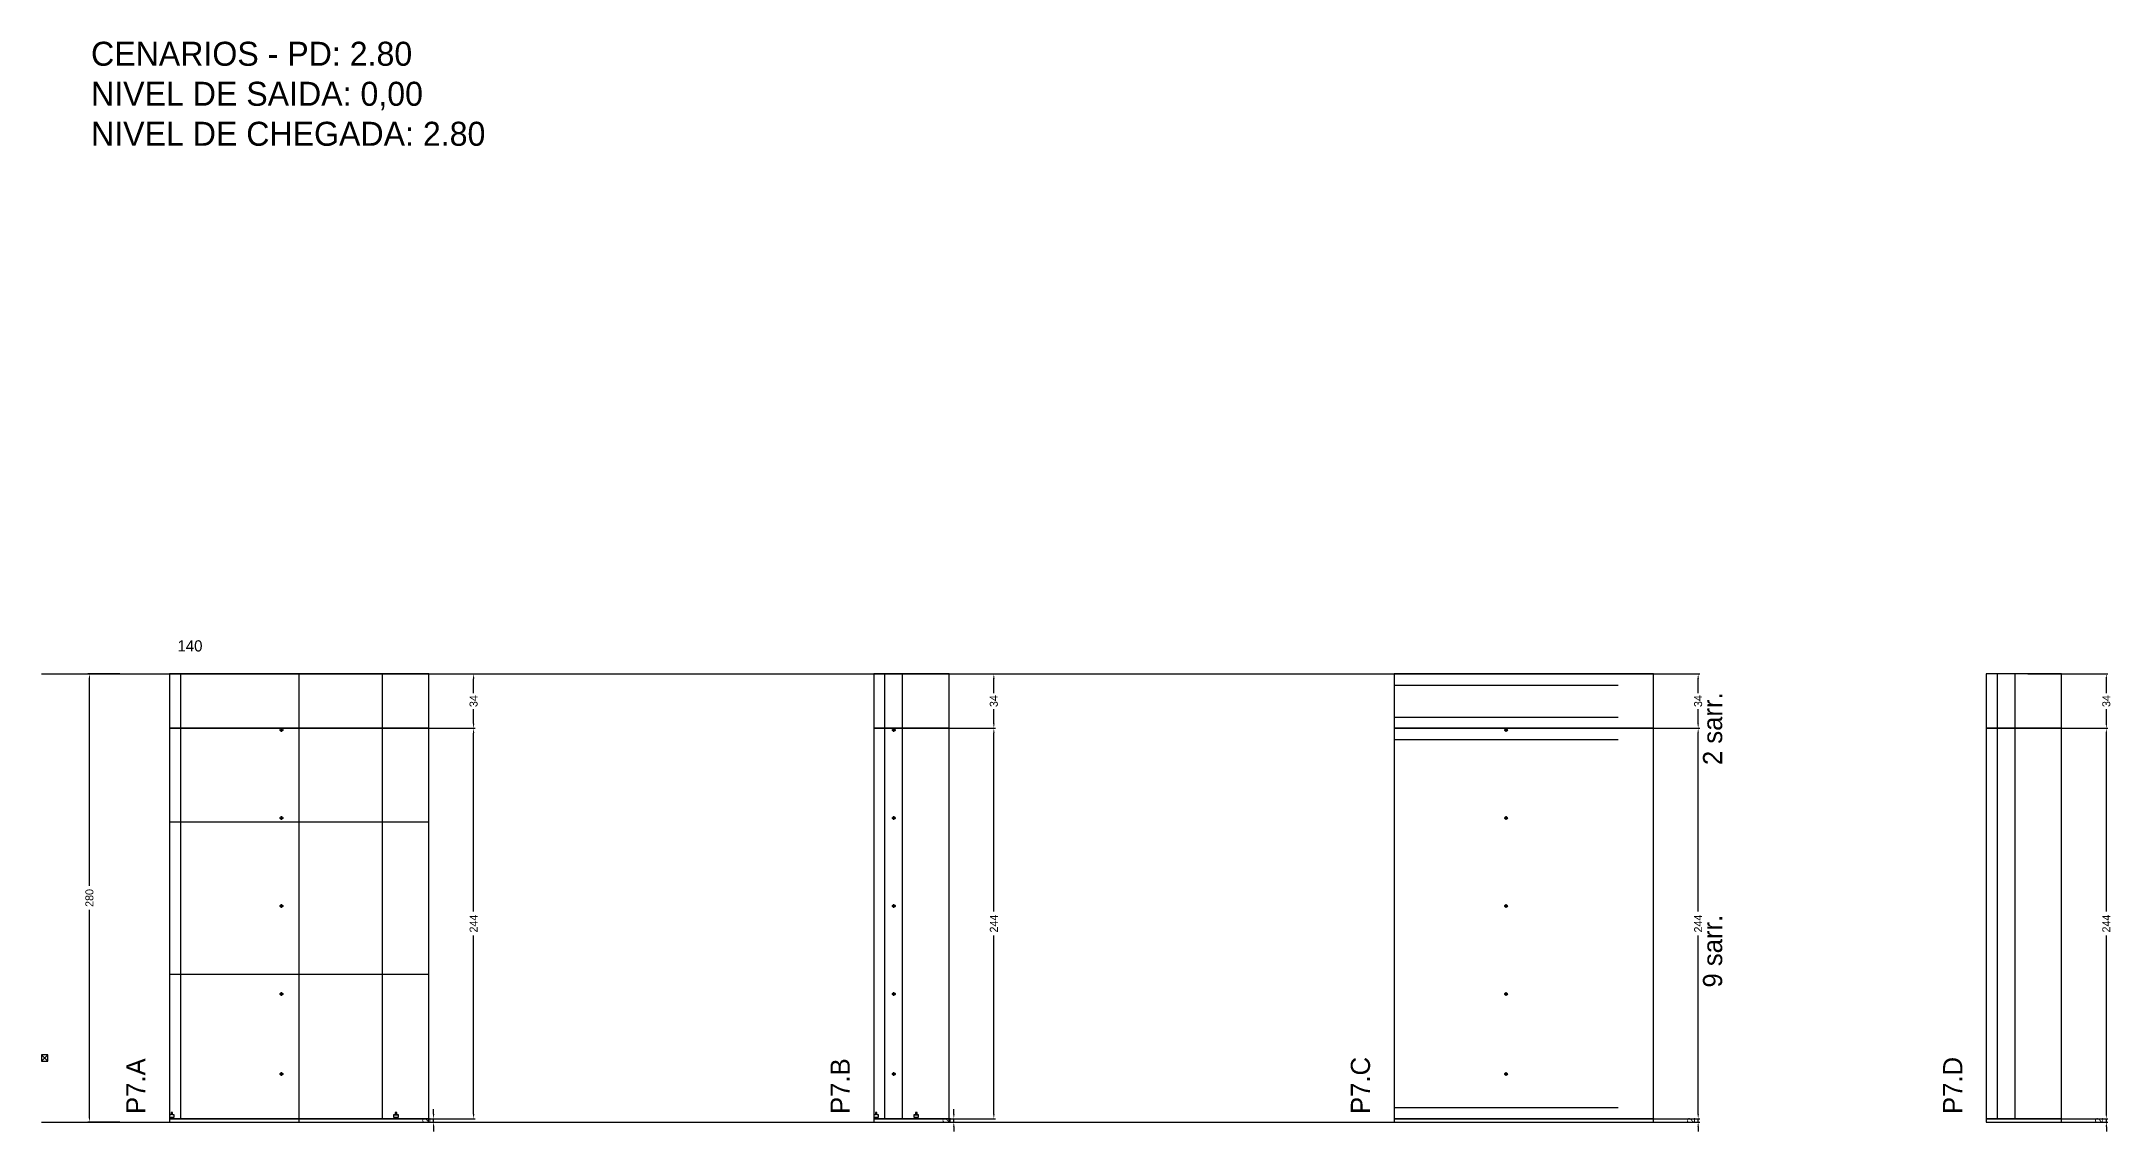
# Model space of a CAD drawing. Header units: centimetres. Extents: x -10500 to 4299, y -386 to 295.
# Drawn here: x -7000 to -5707, y -386 to 295 of the extents above; entities that cross this region are included whole.
import ezdxf

# ---------------------------------------------------------------- set-up
doc = ezdxf.new("R2010")
doc.units = ezdxf.units.CM
doc.linetypes.add('DASHED', pattern=[2, -2])
for name, color, linetype in [('COTA', 241, 'Continuous'), ('COTAS FURACAO', 16, 'Continuous'), ('Madeira', 30, 'Continuous'), ('NOMENCLATURA', 7, 'Continuous'), ('Nível', 160, 'Continuous'), ('Painéis', 200, 'Continuous'), ('Perfil Metálico', 150, 'Continuous'), ('SARR_2.2x7', 40, 'Continuous'), ('texto', 7, 'Continuous')]:
    doc.layers.add(name, color=color, linetype=linetype)
doc.dimstyles.new('PAINEL-NOVA', dxfattribs={"dimtxt": 5, "dimasz": 3, "dimexe": 1, "dimexo": 1, "dimgap": 1, "dimtad": 1, "dimcen": 2.5, "dimazin": 3, "dimtfac": 1, "dimtmove": 0, "dimatfit": 3})

# ---------------------------------------------------------------- blocks, each defined once
blk = doc.blocks.new('_CLOSEDFILLED')
at = {"color": 0, "linetype": 'BYBLOCK'}
blk.add_solid([(-1, 0.16), (0, 0), (-1, -0.16)], dxfattribs=at)
blk = doc.blocks.new('*D1')
for p, q in [((-6951, -100), (-6971, -100)), ((-6970, -232.5), (-6970, -103)), ((-6970, -377), (-6970, -247.5)), ((-6951, -380), (-6971, -380))]:
    blk.add_line(p, q)
at = {"layer": 'Defpoints'}
for p in [(-6950, -100), (-6970, -380), (-6950, -380)]:
    blk.add_point(p, dxfattribs=at)
at = {"layer": 'COTA', "xscale": 3, "yscale": 3}
for p, rotation in [((-6970, -100), 90), ((-6970, -380), 270)]:
    blk.add_blockref('_CLOSEDFILLED', p, dxfattribs=dict(at, rotation=rotation))
at = {"layer": 'COTA', "insert": (-6970, -240), "char_height": 5, "attachment_point": 5, "rotation": 90}
blk.add_mtext('280', dxfattribs=at)
blk = doc.blocks.new('MULDURA')
at = {"layer": 'Paineis'}
for p, q in [((0, 0), (4, 4)), ((4, 0), (0, 4))]:
    blk.add_line(p, q, dxfattribs=at)
blk.add_lwpolyline([(0, 0), (4, 0), (4, 4), (0, 4)], close=True, dxfattribs=at)
blk = doc.blocks.new('*D3')
for p, q in [((-6779, -134), (-6729, -134)), ((-6730, -248.5), (-6730, -137)), ((-6730, -375), (-6730, -263.5)), ((-6779, -378), (-6729, -378))]:
    blk.add_line(p, q)
at = {"layer": 'Defpoints'}
for p in [(-6780, -134), (-6780, -378), (-6730, -378)]:
    blk.add_point(p, dxfattribs=at)
at = {"layer": 'COTA', "xscale": 3, "yscale": 3}
for p, rotation in [((-6730, -134), 90), ((-6730, -378), 270)]:
    blk.add_blockref('_CLOSEDFILLED', p, dxfattribs=dict(at, rotation=rotation))
at = {"layer": 'COTA', "insert": (-6730, -256), "char_height": 5, "attachment_point": 5, "rotation": 90}
blk.add_mtext('244', dxfattribs=at)
blk = doc.blocks.new('*D4')
for p, q in [((-6779, -100), (-6729, -100)), ((-6730, -112), (-6730, -103)), ((-6730, -131), (-6730, -122)), ((-6779, -134), (-6729, -134))]:
    blk.add_line(p, q)
at = {"layer": 'Defpoints'}
for p in [(-6780, -100), (-6780, -134), (-6730, -134)]:
    blk.add_point(p, dxfattribs=at)
at = {"layer": 'COTA', "xscale": 3, "yscale": 3}
for p, rotation in [((-6730, -100), 90), ((-6730, -134), 270)]:
    blk.add_blockref('_CLOSEDFILLED', p, dxfattribs=dict(at, rotation=rotation))
at = {"layer": 'COTA', "insert": (-6730, -117), "char_height": 5, "attachment_point": 5, "rotation": 90}
blk.add_mtext('34', dxfattribs=at)
blk = doc.blocks.new('SLIPTEE')
at = {"layer": 'Paineis'}
blk.add_lwpolyline([(0, 0), (3, 0), (3, 1.5), (2, 1.5), (2, 3), (1, 3), (1, 1.5), (0, 1.5)], close=True, dxfattribs=at)
blk = doc.blocks.new('SLIPTDD')
at = {"layer": 'Paineis'}
blk.add_line((0, 1.5), (3, 1.5), dxfattribs=at)
blk.add_lwpolyline([(0, 0), (3, 0), (3, 1.5), (2, 1.5), (2, 3), (1, 3), (1, 1.5), (0, 1.5)], close=True, dxfattribs=at)
blk = doc.blocks.new('furacao')
at = {"layer": 'COTAS FURACAO'}
for p, q in [((-1.2, 0), (1.2, 0)), ((0, -1.2), (0, 1.2))]:
    blk.add_line(p, q, dxfattribs=at)
blk.add_circle((0, 0), 0.8, dxfattribs=at)
blk = doc.blocks.new('*D6')
for p, q in [((-6454, -134), (-6404, -134)), ((-6405, -248.5), (-6405, -137)), ((-6405, -375), (-6405, -263.5)), ((-6454, -378), (-6404, -378))]:
    blk.add_line(p, q)
at = {"layer": 'Defpoints'}
for p in [(-6455, -134), (-6455, -378), (-6405, -378)]:
    blk.add_point(p, dxfattribs=at)
at = {"layer": 'COTA', "xscale": 3, "yscale": 3}
for p, rotation in [((-6405, -134), 90), ((-6405, -378), 270)]:
    blk.add_blockref('_CLOSEDFILLED', p, dxfattribs=dict(at, rotation=rotation))
at = {"layer": 'COTA', "insert": (-6405, -256), "char_height": 5, "attachment_point": 5, "rotation": 90}
blk.add_mtext('244', dxfattribs=at)
blk = doc.blocks.new('*D7')
for p, q in [((-6454, -100), (-6404, -100)), ((-6405, -112), (-6405, -103)), ((-6405, -131), (-6405, -122)), ((-6454, -134), (-6404, -134))]:
    blk.add_line(p, q)
at = {"layer": 'Defpoints'}
for p in [(-6455, -100), (-6455, -134), (-6405, -134)]:
    blk.add_point(p, dxfattribs=at)
at = {"layer": 'COTA', "xscale": 3, "yscale": 3}
for p, rotation in [((-6405, -100), 90), ((-6405, -134), 270)]:
    blk.add_blockref('_CLOSEDFILLED', p, dxfattribs=dict(at, rotation=rotation))
at = {"layer": 'COTA', "insert": (-6405, -117), "char_height": 5, "attachment_point": 5, "rotation": 90}
blk.add_mtext('34', dxfattribs=at)
blk = doc.blocks.new('*D9')
for p, q in [((-6014, -134), (-5964, -134)), ((-5965, -248.5), (-5965, -137)), ((-5965, -375), (-5965, -263.5)), ((-6014, -378), (-5964, -378))]:
    blk.add_line(p, q)
at = {"layer": 'Defpoints'}
for p in [(-6015, -134), (-6015, -378), (-5965, -378)]:
    blk.add_point(p, dxfattribs=at)
at = {"layer": 'COTA', "xscale": 3, "yscale": 3}
for p, rotation in [((-5965, -134), 90), ((-5965, -378), 270)]:
    blk.add_blockref('_CLOSEDFILLED', p, dxfattribs=dict(at, rotation=rotation))
at = {"layer": 'COTA', "insert": (-5965, -256), "char_height": 5, "attachment_point": 5, "rotation": 90}
blk.add_mtext('244', dxfattribs=at)
blk = doc.blocks.new('*D10')
for p, q in [((-6014, -100), (-5964, -100)), ((-5965, -112), (-5965, -103)), ((-5965, -131), (-5965, -122)), ((-6014, -134), (-5964, -134))]:
    blk.add_line(p, q)
at = {"layer": 'Defpoints'}
for p in [(-6015, -100), (-6015, -134), (-5965, -134)]:
    blk.add_point(p, dxfattribs=at)
at = {"layer": 'COTA', "xscale": 3, "yscale": 3}
for p, rotation in [((-5965, -100), 90), ((-5965, -134), 270)]:
    blk.add_blockref('_CLOSEDFILLED', p, dxfattribs=dict(at, rotation=rotation))
at = {"layer": 'COTA', "insert": (-5965, -117), "char_height": 5, "attachment_point": 5, "rotation": 90}
blk.add_mtext('34', dxfattribs=at)
blk = doc.blocks.new('*D12')
for p, q in [((-5759, -134), (-5709, -134)), ((-5710, -248.5), (-5710, -137)), ((-5710, -375), (-5710, -263.5)), ((-5759, -378), (-5709, -378))]:
    blk.add_line(p, q)
at = {"layer": 'Defpoints'}
for p in [(-5760, -134), (-5760, -378), (-5710, -378)]:
    blk.add_point(p, dxfattribs=at)
at = {"layer": 'COTA', "xscale": 3, "yscale": 3}
for p, rotation in [((-5710, -134), 90), ((-5710, -378), 270)]:
    blk.add_blockref('_CLOSEDFILLED', p, dxfattribs=dict(at, rotation=rotation))
at = {"layer": 'COTA', "insert": (-5710, -256), "char_height": 5, "attachment_point": 5, "rotation": 90}
blk.add_mtext('244', dxfattribs=at)
blk = doc.blocks.new('*D13')
for p, q in [((-5759, -100), (-5709, -100)), ((-5710, -112), (-5710, -103)), ((-5710, -131), (-5710, -122)), ((-5759, -134), (-5709, -134))]:
    blk.add_line(p, q)
at = {"layer": 'Defpoints'}
for p in [(-5760, -100), (-5760, -134), (-5710, -134)]:
    blk.add_point(p, dxfattribs=at)
at = {"layer": 'COTA', "xscale": 3, "yscale": 3}
for p, rotation in [((-5710, -100), 90), ((-5710, -134), 270)]:
    blk.add_blockref('_CLOSEDFILLED', p, dxfattribs=dict(at, rotation=rotation))
at = {"layer": 'COTA', "insert": (-5710, -117), "char_height": 5, "attachment_point": 5, "rotation": 90}
blk.add_mtext('34', dxfattribs=at)

msp = doc.modelspace()

# ---------------------------------------------------------------- linework, layer by layer
at = {"layer": 'Madeira'}
for points in [[(-6920, -192.4), (-6758, -192.4)], [(-6920, -287.6), (-6758, -287.6)]]:
    msp.add_lwpolyline(points, dxfattribs=at)
at = {"layer": 'Nível', "linetype": 'DASHED'}
for points in [[(-7000, -100), (-6000, -100)], [(-7000, -380), (-6000, -380)]]:
    msp.add_lwpolyline(points, dxfattribs=at)
at = {"layer": 'Painéis'}
for points in [[(-6920, -134), (-6758, -134), (-6758, -100), (-6920, -100)], [(-6920, -380), (-6758, -380), (-6758, -100), (-6920, -100)], [(-6480, -134), (-6433, -134), (-6433, -100), (-6480, -100)], [(-6155, -134), (-5993, -134), (-5993, -100), (-6155, -100)], [(-5785, -134), (-5738, -134), (-5738, -100), (-5785, -100)], [(-6920, -378), (-6758, -378), (-6758, -134), (-6920, -134)], [(-6480, -378), (-6433, -378), (-6433, -134), (-6480, -134)], [(-6155, -378), (-5993, -378), (-5993, -134), (-6155, -134)], [(-5785, -378), (-5738, -378), (-5738, -134), (-5785, -134)], [(-6920, -380), (-6758, -380), (-6758, -378), (-6920, -378)], [(-6480, -380), (-6433, -380), (-6433, -378), (-6480, -378)], [(-6155, -380), (-5993, -380), (-5993, -378), (-6155, -378)], [(-5785, -380), (-5738, -380), (-5738, -378), (-5785, -378)]]:
    msp.add_lwpolyline(points, close=True, dxfattribs=at)
at = {"layer": 'Perfil Metálico'}
msp.add_line((-6839, -380), (-6839, -100), dxfattribs=at)
at = {"layer": 'SARR_2.2x7'}
for points in [[(-6913, -134), (-6913, -100)], [(-6787, -134), (-6787, -100)], [(-6473, -134), (-6473, -100)], [(-6462, -134), (-6462, -100)], [(-5778, -134), (-5778, -100)], [(-5767, -134), (-5767, -100)], [(-6155, -107), (-6015, -107)], [(-6155, -127), (-6015, -127)], [(-6155, -141), (-6015, -141)], [(-6155, -371), (-6015, -371)]]:
    msp.add_lwpolyline(points, dxfattribs=at)
at = {"layer": 'SARR_2.2x7', "linetype": 'DASHED'}
for points in [[(-6913, -378), (-6913, -134)], [(-6787, -378), (-6787, -134)], [(-6473, -378), (-6473, -134)], [(-6462, -378), (-6462, -134)], [(-5778, -378), (-5778, -134)], [(-5767, -378), (-5767, -134)]]:
    msp.add_lwpolyline(points, dxfattribs=at)

# ---------------------------------------------------------------- block references
at = {"layer": 'COTA'}
for name, p in [('furacao', (-6850, -135)), ('furacao', (-6467.5, -135)), ('furacao', (-6085, -135)), ('furacao', (-6850, -190)), ('furacao', (-6467.5, -190)), ('furacao', (-6085, -190)), ('furacao', (-6850, -245)), ('furacao', (-6467.5, -245)), ('furacao', (-6085, -245)), ('furacao', (-6850, -300)), ('furacao', (-6467.5, -300)), ('furacao', (-6085, -300)), ('MULDURA', (-7000, -342)), ('furacao', (-6850, -350)), ('furacao', (-6467.5, -350)), ('furacao', (-6085, -350)), ('SLIPTEE', (-6920, -377)), ('SLIPTDD', (-6780, -377)), ('SLIPTEE', (-6480, -377)), ('SLIPTDD', (-6455, -377))]:
    msp.add_blockref(name, p, dxfattribs=at)

# ---------------------------------------------------------------- texts
at = {"layer": 'NOMENCLATURA'}
for s, p in [('CENARIOS - PD: 2.80', (-6969, 280)), ('NIVEL DE SAIDA: 0,00', (-6969, 255)), ('NIVEL DE CHEGADA: 2.80', (-6969, 230))]:
    msp.add_text(s, height=15, dxfattribs=at).set_placement(p)
for s, p in [('2 sarr.', (-5950, -157)), ('9 sarr.', (-5950, -296)), ('P7.A', (-6935, -375)), ('P7.B', (-6495, -375)), ('P7.C', (-6170, -375)), ('P7.D', (-5800, -375))]:
    msp.add_text(s, height=12, rotation=90, dxfattribs=at).set_placement(p)
at = {"layer": 'texto'}
msp.add_text('140', height=7, dxfattribs=at).set_placement((-6915, -86))

# ---------------------------------------------------------------- dimensions: what is measured, and where the dimension line sits
at = {"layer": 'COTA'}
for base, p1, p2, picture, middle in [((-6970, -380), (-6950, -380), (-6950, -100), '*D1', (-6970, -240)), ((-6730, -134), (-6780, -134), (-6780, -100), '*D4', (-6730, -117)), ((-6405, -134), (-6455, -134), (-6455, -100), '*D7', (-6405, -117)), ((-5965, -134), (-6015, -134), (-6015, -100), '*D10', (-5965, -117)), ((-5710, -134), (-5760, -134), (-5760, -100), '*D13', (-5710, -117)), ((-6730, -378), (-6780, -378), (-6780, -134), '*D3', (-6730, -256)), ((-6405, -378), (-6455, -378), (-6455, -134), '*D6', (-6405, -256)), ((-5965, -378), (-6015, -378), (-6015, -134), '*D9', (-5965, -256)), ((-5710, -378), (-5760, -378), (-5760, -134), '*D12', (-5710, -256))]:
    dim = msp.add_linear_dim(base=base, p1=p1, p2=p2, angle=90, dimstyle='PAINEL-NOVA', dxfattribs=at)
    dim.commit()
    dim.dimension.update_dxf_attribs({"geometry": picture, "text_midpoint": middle})
for base, p1, p2 in [((-6755, -380), (-6780, -380), (-6780, -378)), ((-6430, -380), (-6455, -380), (-6455, -378)), ((-5965, -380), (-6015, -380), (-6015, -378)), ((-5710, -380), (-5760, -380), (-5760, -378))]:
    msp.add_linear_dim(base=base, p1=p1, p2=p2, angle=90, dimstyle='PAINEL-NOVA', dxfattribs=at).render()

doc.saveas('drawing.dxf')
